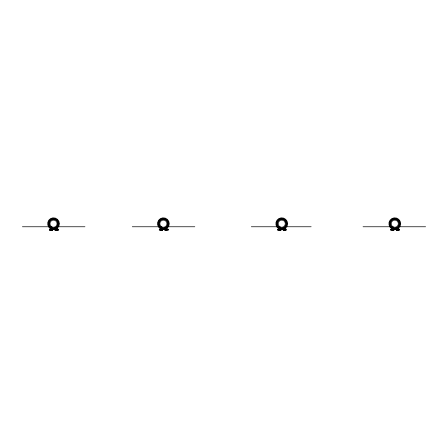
<?xml version="1.0" encoding="UTF-8"?>
<svg xmlns="http://www.w3.org/2000/svg" width="448" height="448" viewBox="0 0 448 448"><rect width="100%" height="100%" fill="white"/><g stroke="black" fill="none" stroke-linecap="round" stroke-linejoin="round"><path stroke-width="0.67" d="M52.326 229.908L52.31 230.205L52.786 229.908A1.366 1.008 -90 0 1 53.228 229.051M162.193 229.908L162.176 230.205L162.652 229.908A1.366 1.008 -90 0 1 163.094 229.051M281.45 229.051A1.366 1.008 -90 0 0 281.008 229.908L280.991 230.205L278.505 230.065L280.532 230.205L280.549 229.908M393.585 229.908L393.568 230.205L394.044 229.908A1.366 1.008 -90 0 1 394.486 229.051M50.764 228.9A6.216 6.003 -90 0 1 50.282 229.068L49.493 229.191L49.403 230.065L52.046 230.205L52.069 229.908M52.046 230.205L52.248 229.908A1.366 1.316 -90 0 1 52.825 229.051M162.518 229.051A1.366 1.316 -90 0 0 161.941 229.908L161.913 230.205L162.114 229.908A1.366 1.316 -90 0 1 162.691 229.051M280.868 229.051A1.366 1.316 -90 0 0 280.291 229.908L280.269 230.205L280.47 229.908A1.366 1.316 -90 0 1 281.047 229.051M393.445 229.572A1.366 1.316 -90 0 0 393.327 229.908L393.305 230.205L393.506 229.908A1.366 1.316 -90 0 1 394.083 229.051M49.403 230.065L49.666 229.191L50.462 229.068A6.216 6.003 -90 0 0 51.408 228.687M162.092 230.205L159.27 230.065L159.359 229.191L160.328 229.068A6.216 6.003 -90 0 0 161.274 228.687M280.442 230.205L277.626 230.065L277.715 229.191L278.684 229.068A6.216 6.003 -90 0 0 279.63 228.687M393.484 230.205L390.662 230.065L390.751 229.191L391.72 229.068A6.216 6.003 -90 0 0 392.666 228.687M50.35 229.191L50.96 229.068M160.222 229.191L160.826 229.068M278.572 229.191L279.182 229.068M54.51 229.051A1.366 1.008 -90 0 1 54.953 229.908L54.975 230.205L57.456 230.065L56.997 230.065M164.382 229.051A1.366 1.008 -90 0 1 164.825 229.908L164.842 230.205L167.328 230.065L166.863 230.065M282.733 229.051A1.366 1.008 -90 0 1 283.175 229.908L283.192 230.205L285.678 230.065L285.219 230.065M395.774 229.051A1.366 1.008 -90 0 1 396.211 229.908L396.234 230.205L398.714 230.065L398.255 230.065M54.975 230.205L55.412 229.908A1.366 1.008 -90 0 0 54.97 229.051A1.366 1.316 -90 0 1 55.502 229.908L55.524 230.205L58.346 230.065L58.257 229.191L57.288 229.068A6.216 6.003 90 0 1 56.112 228.57M55.524 230.205L58.346 230.065M164.791 229.051A1.366 1.316 -90 0 1 165.368 229.908L165.396 230.205L168.213 230.065L168.123 229.191L167.334 229.068A6.216 6.003 -90 0 1 166.387 228.687M283.147 229.051A1.366 1.316 -90 0 1 283.724 229.908L283.746 230.205L286.569 230.065L286.479 229.191L285.51 229.068A6.216 6.003 -90 0 1 284.794 228.799M396.234 230.205L396.67 229.908A1.366 1.008 -90 0 0 396.234 229.051A1.366 1.316 -90 0 1 396.76 229.908L396.788 230.205L399.605 230.065L399.515 229.191L398.546 229.068A6.216 6.003 -90 0 1 397.6 228.687M22.4 226.761L49.151 226.761M57.938 226.761L84.952 226.761M132.272 226.761L159.023 226.761M168.101 226.761L194.824 226.761M251.322 226.761L277.066 226.761M286.16 226.761L311.147 226.761M363.048 226.761L390.247 226.761M399.28 226.761L425.6 226.761M58.257 229.191L58.167 230.065M159.359 229.191L159.27 230.065M168.123 229.191L168.213 230.065M277.715 229.191L277.626 230.065M390.751 229.191L390.662 230.065M399.515 229.191L399.605 230.065M50.742 230.065L50.282 230.065L52.769 230.205M160.614 230.065L160.154 230.065L162.635 230.205M392 230.065L391.541 230.065L394.027 230.205M164.842 230.205L165.284 229.908A1.366 1.008 -90 0 0 164.842 229.051M165.396 230.205L165.547 229.908A1.366 1.316 -90 0 0 164.97 229.051M280.532 230.205L280.991 230.205M283.192 230.205L283.634 229.908A1.366 1.008 -90 0 0 283.192 229.051M283.746 230.205L283.898 229.908A1.366 1.316 -90 0 0 283.321 229.051M396.788 230.205L396.939 229.908A1.366 1.316 -90 0 0 396.362 229.051M49.577 230.065L52.22 230.205M398.647 229.191L398.042 229.068A6.216 4.598 -90 0 1 397.673 228.9M397.583 229.068L398.188 229.191M285.611 229.191L285.001 229.068A6.216 4.598 90 0 1 284.631 228.9M284.542 229.068L285.152 229.191M167.255 229.191L166.65 229.068A6.216 4.598 90 0 1 166.466 228.984M166.191 229.068L166.796 229.191M57.389 229.191L56.778 229.068A6.216 4.598 -90 0 1 56.23 228.799M56.93 229.191L56.319 229.068A6.216 4.598 -90 0 1 56.134 228.984M55.703 230.205L55.675 229.908A1.366 1.316 -90 0 0 55.098 229.051M52.567 229.281A1.366 1.008 -90 0 1 52.769 229.051M52.186 229.572A1.366 1.316 -90 0 1 52.646 229.051M57.462 229.068A6.216 6.003 -90 0 1 56.291 228.57M393.641 229.281A1.366 1.316 -90 0 1 393.904 229.051M391.787 228.984A6.216 6.003 -90 0 1 391.546 229.068M398.72 229.068A6.216 6.003 -90 0 1 397.55 228.57M162.434 229.281A1.366 1.008 -90 0 1 162.635 229.051M160.636 228.9A6.216 6.003 -90 0 1 160.154 229.068M167.154 229.068A6.216 6.003 -90 0 1 166.438 228.799M280.638 229.572A1.366 1.008 -90 0 1 280.991 229.051M278.986 228.9A6.216 6.003 -90 0 1 278.505 229.068M285.684 229.068A6.216 6.003 -90 0 1 284.738 228.687M50.574 228.788A5.891 5.891 0 0 0 59.405 223.686A5.891 5.891 0 0 0 50.574 218.585A5.891 5.891 0 0 0 50.574 228.788M51.733 226.783A3.573 3.573 0 0 0 57.086 223.686A3.573 3.573 0 0 0 51.733 220.595A3.573 3.573 0 0 0 51.733 226.783M50.865 228.278A5.303 5.303 0 0 0 58.817 223.686A5.303 5.303 0 0 0 50.865 219.094A5.303 5.303 0 0 0 50.865 228.278M51.156 227.774A4.715 4.715 0 0 0 58.234 223.686A4.715 4.715 0 0 0 51.156 219.604A4.715 4.715 0 0 0 51.156 227.774M50.4 226.806A4.407 4.407 0 0 0 57.775 224.829A4.407 4.407 0 0 0 52.377 219.43A4.407 4.407 0 0 0 50.4 226.806M391.832 228.788A5.891 5.891 0 0 0 400.669 223.686A5.891 5.891 0 0 0 391.832 218.585A5.891 5.891 0 0 0 391.832 228.788M392.991 226.783A3.573 3.573 0 0 0 398.35 223.686A3.573 3.573 0 0 0 392.991 220.595A3.573 3.573 0 0 0 392.991 226.783M392.129 228.278A5.303 5.303 0 0 0 400.081 223.686A5.303 5.303 0 0 0 392.129 219.094A5.303 5.303 0 0 0 392.129 228.278M392.42 227.774A4.715 4.715 0 0 0 399.493 223.686A4.715 4.715 0 0 0 392.42 219.604A4.715 4.715 0 0 0 392.42 227.774M392.571 227.506A4.407 4.407 0 0 0 399.185 223.686A4.407 4.407 0 0 0 392.571 219.867A4.407 4.407 0 0 0 392.571 227.506M160.44 228.788A5.891 5.891 0 0 0 169.277 223.686A5.891 5.891 0 0 0 160.44 218.585A5.891 5.891 0 0 0 160.44 228.788M161.599 226.783A3.573 3.573 0 0 0 166.958 223.686A3.573 3.573 0 0 0 161.599 220.595A3.573 3.573 0 0 0 161.599 226.783M160.737 228.278A5.303 5.303 0 0 0 168.689 223.686A5.303 5.303 0 0 0 160.737 219.094A5.303 5.303 0 0 0 160.737 228.278M161.028 227.774A4.715 4.715 0 0 0 168.106 223.686A4.715 4.715 0 0 0 161.028 219.604A4.715 4.715 0 0 0 161.028 227.774M160.272 226.806A4.407 4.407 0 0 0 167.647 224.829A4.407 4.407 0 0 0 162.243 219.43A4.407 4.407 0 0 0 160.272 226.806M278.796 228.788A5.891 5.891 0 0 0 287.627 223.686A5.891 5.891 0 0 0 278.796 218.585A5.891 5.891 0 0 0 278.796 228.788M279.955 226.783A3.573 3.573 0 0 0 285.309 223.686A3.573 3.573 0 0 0 279.955 220.595A3.573 3.573 0 0 0 279.955 226.783M279.087 228.278A5.303 5.303 0 0 0 287.039 223.686A5.303 5.303 0 0 0 279.087 219.094A5.303 5.303 0 0 0 279.087 228.278M279.378 227.774A4.715 4.715 0 0 0 286.457 223.686A4.715 4.715 0 0 0 279.378 219.604A4.715 4.715 0 0 0 279.378 227.774M278.622 226.806A4.407 4.407 0 0 0 285.998 224.829A4.407 4.407 0 0 0 280.599 219.43A4.407 4.407 0 0 0 278.622 226.806"/></g></svg>
